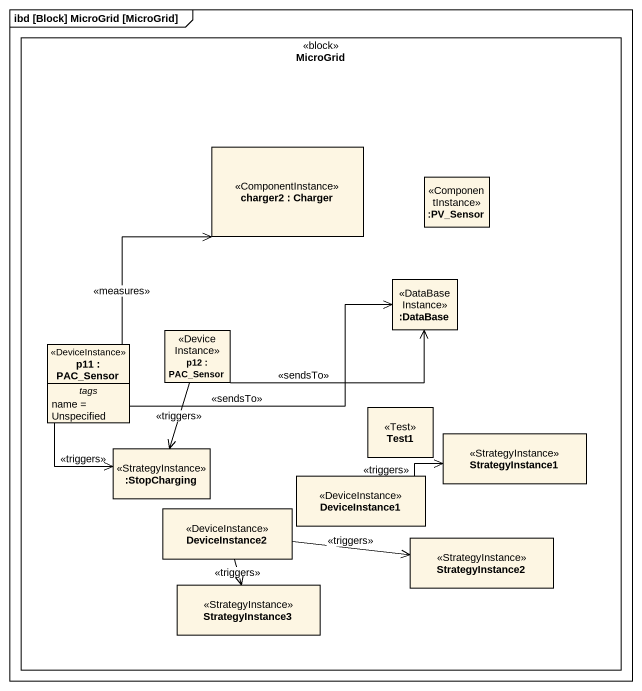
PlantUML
@startuml
mainframe ibd [Block] MicroGrid [MicroGrid]
rectangle MicroGrid <<block>> {
  rectangle "charger2 : Charger" as charger2 <<ComponentInstance>>
  rectangle ":PV_Sensor" as PV_Sensor <<ComponentInstance>>
  rectangle ":DataBase" as DataBase_ <<DataBaseInstance>>
  rectangle "p12 : PAC_Sensor" as p12 <<DeviceInstance>>
  rectangle "p11 : PAC_Sensor" as p11 <<DeviceInstance>>
  rectangle Test1 <<Test>>
  rectangle ":StopCharging" as StopCharging <<StrategyInstance>>
  rectangle StrategyInstance1 <<StrategyInstance>>
  rectangle DeviceInstance1 <<DeviceInstance>>
  rectangle DeviceInstance2 <<DeviceInstance>>
  rectangle StrategyInstance2 <<StrategyInstance>>
  rectangle StrategyInstance3 <<StrategyInstance>>
}
p12 -right-> DataBase_ : <<sendsTo>>
p12 --> StopCharging : <<triggers>>
p11 -up-> charger2 : <<measures>>
p11 -right-> DataBase_ : <<sendsTo>>
p11 --> StopCharging : <<triggers>>
DeviceInstance1 -right-> StrategyInstance1 : <<triggers>>
DeviceInstance2 -right-> StrategyInstance2 : <<triggers>>
DeviceInstance2 --> StrategyInstance3 : <<triggers>>
@enduml
